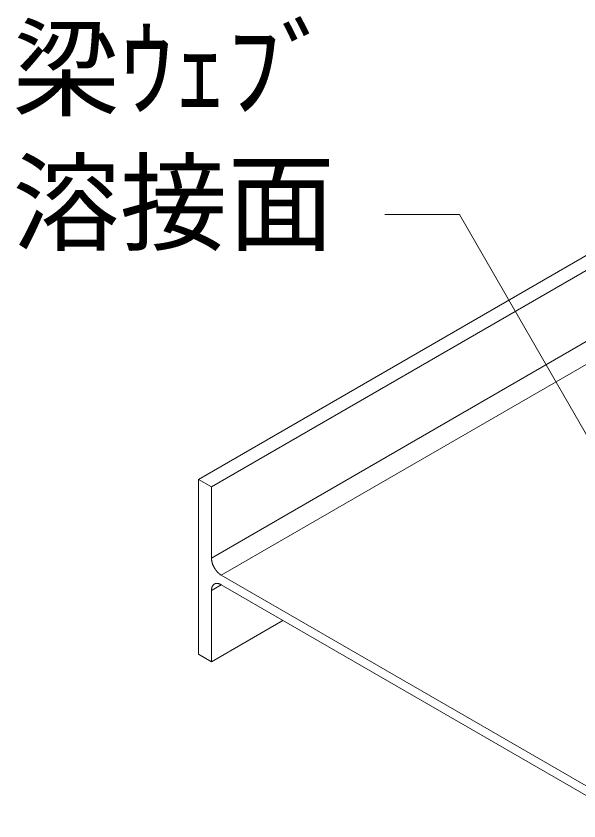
# Model space of a CAD drawing. Units: millimetres, scale not verified. Extents: x -3772 to 3772, y -2667 to 2667.
# Drawn here: x 2810.4 to 3061.8, y -1872.6 to -1513.5 of the extents above; entities that cross this region are included whole.
import ezdxf
from ezdxf.enums import TextEntityAlignment as Align

# ---------------------------------------------------------------- set-up
doc = ezdxf.new("R2010")
doc.units = ezdxf.units.MM
doc.header["$LTSCALE"] = 8
doc.layers.add('0-0_0', color=7, linetype='Continuous', lineweight=18)
doc.styles.add('ＭＳ ゴシック', font='')
doc.styles.get('ＭＳ ゴシック').set_extended_font_data('MS Gothic')

msp = doc.modelspace()

# ---------------------------------------------------------------- linework, layer by layer
at = {"layer": '0-0_0'}
for p, q in [((2891.884, -1720.206), (3074.001, -1615.06)), ((2897.629, -1723.523), (3073.345, -1622.073)), ((2897.629, -1755.326), (3075.959, -1652.367)), ((3080.347, -1659.979), (2902.022, -1762.935)), ((2897.629, -1723.523), (2891.884, -1720.206)), ((2891.884, -1720.206), (2891.884, -1798.251)), ((2897.629, -1755.326), (2897.629, -1723.523)), ((3084.512, -1868.296), (2902.022, -1762.935)), ((2902.022, -1767.228), (2897.629, -1769.764)), ((2902.022, -1767.228), (3084.512, -1872.589)), ((2897.629, -1801.568), (2929.565, -1783.13))]:
    msp.add_line(p, q, dxfattribs=at)
for points in [[(3086.371, -1737.166), (3008.372, -1602.067), (2975.136, -1602.067)], [(2897.664, -1756.03), (2897.664, -1755.966), (2897.664, -1755.902), (2897.664, -1755.838), (2897.664, -1755.774), (2897.664, -1755.702), (2897.664, -1755.638), (2897.664, -1755.574), (2897.664, -1755.518), (2897.664, -1755.454), (2897.664, -1755.39), (2897.664, -1755.326)], [(2898.464, -1758.71), (2898.384, -1758.638), (2898.384, -1758.574), (2898.304, -1758.502), (2898.304, -1758.43), (2898.304, -1758.366), (2898.224, -1758.294), (2898.224, -1758.222), (2898.224, -1758.158), (2898.144, -1758.086), (2898.144, -1758.014), (2898.144, -1757.95), (2898.064, -1757.878), (2898.064, -1757.806), (2898.064, -1757.742), (2898.064, -1757.67), (2897.984, -1757.598), (2897.984, -1757.526), (2897.984, -1757.462), (2897.904, -1757.39), (2897.904, -1757.318), (2897.904, -1757.254), (2897.904, -1757.182), (2897.904, -1757.118), (2897.824, -1757.046), (2897.824, -1756.974), (2897.824, -1756.91), (2897.824, -1756.838), (2897.824, -1756.774), (2897.744, -1756.702), (2897.744, -1756.638), (2897.744, -1756.566), (2897.744, -1756.502), (2897.744, -1756.43), (2897.744, -1756.366), (2897.664, -1756.294), (2897.664, -1756.23), (2897.664, -1756.166), (2897.664, -1756.094), (2897.664, -1756.03)], [(2899.984, -1761.198), (2899.984, -1761.142), (2899.904, -1761.086), (2899.824, -1761.022), (2899.824, -1760.966), (2899.744, -1760.91), (2899.744, -1760.854), (2899.664, -1760.79), (2899.664, -1760.734), (2899.584, -1760.67), (2899.504, -1760.614), (2899.504, -1760.55), (2899.424, -1760.486), (2899.424, -1760.422), (2899.344, -1760.366), (2899.344, -1760.302), (2899.264, -1760.238), (2899.264, -1760.174), (2899.184, -1760.11), (2899.184, -1760.046), (2899.104, -1759.982), (2899.104, -1759.918), (2899.024, -1759.854), (2899.024, -1759.79), (2898.944, -1759.718), (2898.944, -1759.654), (2898.864, -1759.59), (2898.864, -1759.526), (2898.784, -1759.454), (2898.784, -1759.39), (2898.704, -1759.326), (2898.704, -1759.254), (2898.624, -1759.19), (2898.624, -1759.118), (2898.624, -1759.054), (2898.544, -1758.982), (2898.544, -1758.918), (2898.464, -1758.846), (2898.464, -1758.782), (2898.464, -1758.71)], [(2901.984, -1762.934), (2901.984, -1762.902), (2901.904, -1762.87), (2901.824, -1762.838), (2901.824, -1762.806), (2901.744, -1762.774), (2901.664, -1762.734), (2901.664, -1762.702), (2901.584, -1762.662), (2901.504, -1762.622), (2901.504, -1762.59), (2901.424, -1762.55), (2901.344, -1762.51), (2901.344, -1762.47), (2901.264, -1762.43), (2901.184, -1762.382), (2901.184, -1762.342), (2901.104, -1762.302), (2901.024, -1762.254), (2901.024, -1762.214), (2900.944, -1762.166), (2900.864, -1762.118), (2900.864, -1762.078), (2900.784, -1762.03), (2900.784, -1761.982), (2900.704, -1761.934), (2900.624, -1761.886), (2900.624, -1761.838), (2900.544, -1761.782), (2900.464, -1761.734), (2900.464, -1761.686), (2900.384, -1761.63), (2900.304, -1761.582), (2900.304, -1761.526), (2900.224, -1761.47), (2900.224, -1761.422), (2900.144, -1761.366), (2900.064, -1761.31), (2900.064, -1761.254), (2899.984, -1761.198)], [(2898.144, -1767.71), (2898.144, -1767.67), (2898.144, -1767.63), (2898.224, -1767.59), (2898.224, -1767.558), (2898.224, -1767.518), (2898.304, -1767.478), (2898.304, -1767.446), (2898.304, -1767.406), (2898.384, -1767.374), (2898.384, -1767.342), (2898.464, -1767.302), (2898.464, -1767.27), (2898.464, -1767.238), (2898.544, -1767.214), (2898.544, -1767.182), (2898.624, -1767.15), (2898.624, -1767.118), (2898.624, -1767.094), (2898.704, -1767.07), (2898.704, -1767.038), (2898.784, -1767.014), (2898.784, -1766.99), (2898.864, -1766.966), (2898.864, -1766.942), (2898.944, -1766.918), (2898.944, -1766.902), (2899.024, -1766.878), (2899.024, -1766.854), (2899.104, -1766.838), (2899.104, -1766.822), (2899.184, -1766.806), (2899.184, -1766.782), (2899.264, -1766.774), (2899.264, -1766.758), (2899.344, -1766.742), (2899.344, -1766.726), (2899.424, -1766.718), (2899.424, -1766.702), (2899.504, -1766.694)], [(2899.504, -1766.694), (2899.504, -1766.686), (2899.584, -1766.67), (2899.664, -1766.662), (2899.664, -1766.654), (2899.744, -1766.654), (2899.744, -1766.646), (2899.824, -1766.638), (2899.904, -1766.63), (2899.984, -1766.63), (2900.064, -1766.63), (2900.144, -1766.63), (2900.224, -1766.63), (2900.224, -1766.638), (2900.304, -1766.638), (2900.304, -1766.646), (2900.384, -1766.646), (2900.464, -1766.654), (2900.464, -1766.662), (2900.544, -1766.67), (2900.624, -1766.678), (2900.624, -1766.686), (2900.704, -1766.702), (2900.784, -1766.71), (2900.784, -1766.726), (2900.864, -1766.734), (2900.864, -1766.75), (2900.944, -1766.766), (2901.024, -1766.782), (2901.024, -1766.798), (2901.104, -1766.814), (2901.184, -1766.83), (2901.184, -1766.846), (2901.264, -1766.87), (2901.344, -1766.886), (2901.344, -1766.91), (2901.424, -1766.934), (2901.504, -1766.958), (2901.504, -1766.982), (2901.584, -1767.006)], [(2891.884, -1798.251), (2897.629, -1801.568), (2897.629, -1769.764)], [(2897.664, -1769.766), (2897.664, -1769.702), (2897.664, -1769.638), (2897.664, -1769.582), (2897.664, -1769.518), (2897.664, -1769.454), (2897.664, -1769.398), (2897.664, -1769.342), (2897.664, -1769.278), (2897.664, -1769.222), (2897.664, -1769.166), (2897.664, -1769.102), (2897.664, -1769.046), (2897.664, -1768.99), (2897.664, -1768.934), (2897.664, -1768.878), (2897.744, -1768.822), (2897.744, -1768.766), (2897.744, -1768.718), (2897.744, -1768.662), (2897.744, -1768.606), (2897.744, -1768.558), (2897.824, -1768.502), (2897.824, -1768.454), (2897.824, -1768.398), (2897.824, -1768.35), (2897.824, -1768.302), (2897.904, -1768.254), (2897.904, -1768.206), (2897.904, -1768.158), (2897.904, -1768.11), (2897.904, -1768.062), (2897.984, -1768.014), (2897.984, -1767.974), (2897.984, -1767.926), (2898.064, -1767.886), (2898.064, -1767.838), (2898.064, -1767.798), (2898.064, -1767.758), (2898.144, -1767.71)], [(2901.584, -1767.006), (2901.664, -1767.03), (2901.664, -1767.054), (2901.744, -1767.078), (2901.824, -1767.11), (2901.824, -1767.134), (2901.904, -1767.166), (2901.984, -1767.198), (2901.984, -1767.23)]]:
    msp.add_lwpolyline(points, dxfattribs=at)

# ---------------------------------------------------------------- texts
at = {"layer": '0-0_0', "style": 'ＭＳ ゴシック'}
for s, p in [('梁ｳｪﾌﾞ', (2808.721, -1564.977)), ('溶接面', (2808.721, -1624.977))]:
    msp.add_text(s, height=35.19, dxfattribs=at).set_placement(p, align=Align.BOTTOM_LEFT)

doc.saveas('drawing.dxf')
